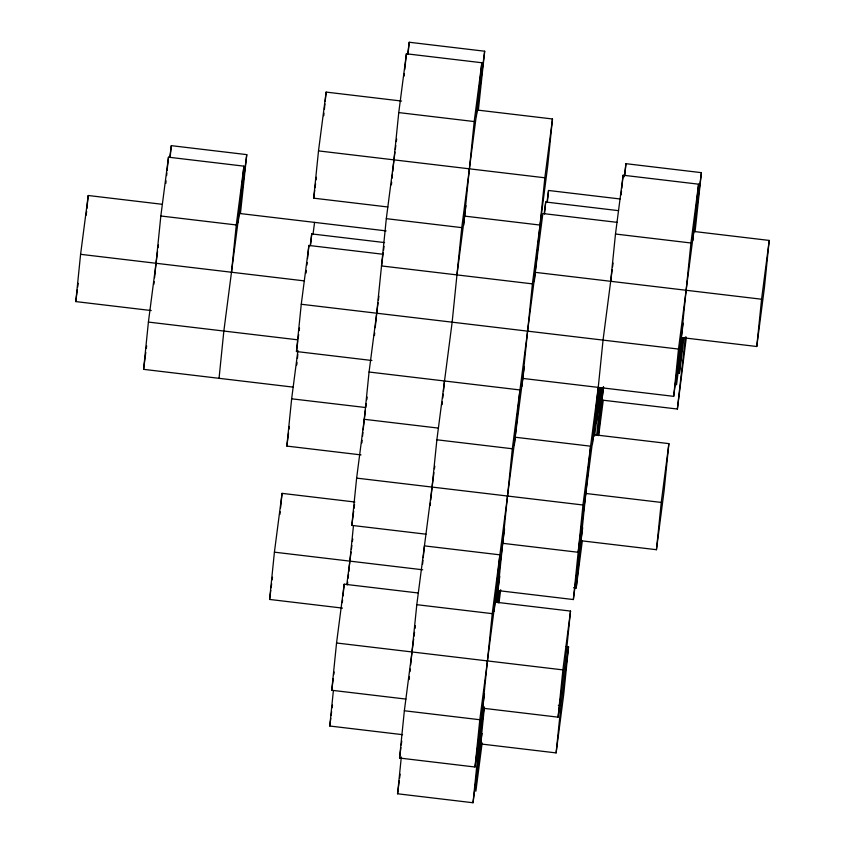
<?xml version="1.0" encoding="UTF-8"?>
<svg xmlns="http://www.w3.org/2000/svg" width="845" height="845" viewBox="0 0 845 845"><rect width="100%" height="100%" fill="white"/><g stroke="black" fill="none" stroke-linecap="round" stroke-linejoin="round"><path stroke-width="1.27" d="M151.234 310.548L75.786 301.591L80.592 254.313L88.229 195.501L162.377 204.31M86.232 215.2L86.623 211.261M86.898 208.641L88.229 195.501M293.183 387.126L143.597 369.349L148.403 322.082L157.561 251.514M153.906 284.279L154.17 281.66M154.572 277.72L160.835 215.993L168.482 157.191L243.92 166.148L238.184 222.626M165.81 183.46L166.074 180.83M166.613 175.58L166.877 172.95M167.141 170.32L168.482 157.191M170.109 157.476L171.313 145.657L246.761 154.624L240.424 213.658M219.045 378.317L223.851 331.039L246.761 154.624M231.488 272.238L236.283 224.96L243.92 166.148M342.457 608.094L269.608 599.443L274.414 552.165L282.05 493.364L354.889 502.014M279.917 514.373L280.181 511.743M280.582 507.803L282.05 493.364M360.995 454.895L286.856 446.086L291.652 398.808L297.936 350.453M371.906 360.498L296.458 351.531L301.264 304.253L308.9 245.451L383.038 254.26M296.753 364.955L297.028 362.325M297.429 358.386L297.82 354.446M306.101 273.03L306.365 270.4M306.893 265.15L307.168 262.52M307.559 258.581L308.9 245.451M387.844 206.983L313.696 198.174L318.502 150.896L326.138 92.094L401.586 101.051M310.664 244.427L311.731 233.917L384.581 242.578M323.741 115.733L324.005 113.103M324.406 109.163L324.945 103.914M325.209 101.284L326.138 92.094M405.896 699.079L331.747 690.27L336.553 642.992L344.19 584.191L418.328 593M402.621 734.675L329.782 726.024L333.384 690.566M342.32 602.58L342.584 599.95M342.986 596.01L344.19 584.191M425.975 534.188L351.826 525.389L356.632 478.112L365.452 410.152M347.453 584.772L347.717 582.142M348.119 578.202L348.52 574.262M348.795 571.632L353.463 525.674M361.861 442.938L362.135 440.319M362.526 436.379L362.928 432.439M363.202 429.809L369.064 372.022L378.064 302.763M374.441 335.549L374.705 332.919M375.243 327.67L386.313 218.665L394.964 152.026M391.415 184.812L391.679 182.182M392.08 178.242L392.481 174.302M392.745 171.683L398.755 112.586L406.392 53.784L481.84 62.741L476.369 116.589M404.121 76.103L404.385 73.483M404.787 69.543L406.392 53.784M408.019 54.069L409.223 42.25L484.671 51.218L478.344 110.251M484.502 693.819L475.006 767.006L399.558 758.039L404.354 710.761L413.691 638.894M482.03 733.492L473.031 802.75L397.583 793.782L401.322 757.014M409.191 679.538L409.466 676.908M409.994 671.659L410.258 669.029M410.659 665.089L416.796 604.682L433.939 472.693M422.574 564.259L422.965 560.319M423.239 557.7L424.433 545.881L499.881 554.838L494.145 611.305M430.211 505.458L430.475 502.828M430.739 500.208L436.876 439.791L452.149 322.188L461.761 227.632L484.671 51.218M442.115 404.628L442.379 401.998M442.78 398.058L443.181 394.119M443.445 391.499L444.512 380.989M463.662 225.298L474.203 121.553L481.84 62.741M475.006 767.006L479.802 719.729L504.581 528.938M473.031 802.75L492.244 613.65L524.322 366.656M484.407 707.17L475.872 791.216L482.146 742.871M496.712 602.4L512.323 448.758L542.87 213.531L617.019 222.341M498.349 602.696L499.553 590.877M514.362 445.104L519.96 389.946L369.064 372.022M521.999 386.302L532.403 283.867L547.676 166.254L552.482 118.976L477.034 110.019M534.304 281.533L544.845 177.788L552.482 118.976M544.507 213.827L545.712 202.008L618.551 210.658M547.476 200.983L548.542 190.474L620.082 198.976M482.643 708.194L558.08 717.162L562.886 669.884L570.523 611.083L495.075 602.115M480.668 743.949L556.116 752.906L560.922 705.628L568.558 646.826L565.96 646.52M570.523 611.083L565.727 658.35L558.08 717.162M568.558 646.826L563.752 694.104L556.116 752.906M497.916 590.581L573.364 599.549L582.965 504.993L598.239 387.38M573.597 587.708L576.195 588.014L590.602 446.192L515.154 437.224M592.503 443.857L603.045 340.112L612.213 269.544M596.274 423.134L599.876 387.675M610.681 281.3L615.487 234.023L623.124 175.221L698.572 184.178L692.837 240.656M596.707 435.238L601.513 387.961M621.117 194.92L621.519 190.981M621.793 188.35L623.124 175.221M598.344 435.524L603.277 386.936M624.761 175.506L625.955 163.687L701.403 172.655L695.076 231.688M581.001 540.747L656.449 549.704L661.244 502.426L668.881 443.625L593.443 434.657M668.881 443.625L664.086 490.903L656.449 549.704M522.791 378.423L673.687 396.347L678.493 349.07L701.403 172.655M698.572 184.178L690.935 242.99L676.518 384.813L682.633 337.768M676.76 372.983L679.359 373.289L682.961 337.831M601.946 400.076L677.384 409.033L685.411 336.933M686.362 337.092L677.384 409.033M681.323 337.546L756.771 346.503L761.577 299.225L769.214 240.424L693.766 231.456M769.214 240.424L764.408 287.701L756.771 346.503M75.786 301.591L77.317 289.824M77.655 287.216L78.162 283.286M158.078 247.596L158.416 244.976M169.782 157.423L171.313 145.657M143.597 369.349L145.805 352.365M146.312 348.446L146.65 345.837M313.696 198.174L314.72 190.336M315.058 187.717L315.565 183.798M316.072 179.879L316.421 177.27M296.458 351.531L297.82 341.084M298.158 338.465L298.665 334.546M299.172 330.627L299.51 328.008M310.21 245.684L311.731 233.917M313.041 234.149L314.562 222.393M286.856 446.086L288.546 433.02M289.053 429.102L289.402 426.482M269.608 599.443L270.801 590.296M271.139 587.687L271.646 583.758M272.153 579.839L272.491 577.23M395.312 149.407L395.819 145.488M396.326 141.569L396.664 138.95M407.702 54.006L409.223 42.25M383.207 252.877L381.507 265.943L532.403 283.867M383.545 250.257L384.053 246.339M378.402 300.155L378.909 296.236M366.308 403.625L365.79 407.543L291.652 398.808M366.814 399.696L367.152 397.087M351.826 525.389L353.696 511.014M354.034 508.394L354.541 504.476M331.747 690.27L333.279 678.514M333.786 674.595L334.124 671.976M346.799 584.655L351.045 551.986M351.383 549.366L351.89 545.447M352.407 541.529L352.745 538.92M329.782 726.024L330.796 718.176M331.134 715.567L331.641 711.648M332.159 707.719L332.497 705.11M456.955 274.91L465.954 205.641M434.446 468.774L434.795 466.165M414.029 636.274L414.546 632.356M415.053 628.437L415.391 625.828M399.558 758.039L400.91 747.582M401.248 744.973L401.766 741.054M397.583 793.782L399.284 780.717M399.622 778.108L400.129 774.189M544.18 213.764L545.712 202.008M547.011 202.23L548.542 190.474M496.385 602.348L499.786 576.216M477.837 755.472L484.111 707.117M497.694 602.58L499.226 590.813M499.004 602.812L500.694 589.747M612.551 266.925L613.058 263.006M624.265 176.753L625.955 163.687M599.549 387.612L578.16 552.271L502.722 543.314M573.364 599.549L582.691 527.671M594.574 436.2L600.858 387.844M576.195 588.014L582.3 540.969M602.168 388.077L599.105 411.599L596.507 411.293M597.362 435.355L603.636 386.999M598.672 435.587L603.245 400.298M673.687 396.347L683.193 323.17M679.359 373.289L683.943 338M398.755 112.586L474.203 121.553M318.502 150.896L544.845 177.788M464.592 216.098L540.039 225.066M615.487 234.023L690.935 242.99M386.313 218.665L461.761 227.632M239.124 213.426L386.112 230.886M160.835 215.993L236.283 224.96M535.234 272.343L761.577 299.225M80.592 254.313L304.327 280.889M301.264 304.253L678.493 349.07M148.403 322.082L297.989 339.848M364.269 419.3L438.407 428.109M436.876 439.791L512.323 448.758M585.796 493.469L661.244 502.426M356.632 478.112L582.965 504.993M274.414 552.165L422.701 569.784M416.796 604.682L492.244 613.65M336.553 642.992L562.886 669.884M558.323 705.321L560.922 705.628M404.354 710.761L479.802 719.729"/></g></svg>
